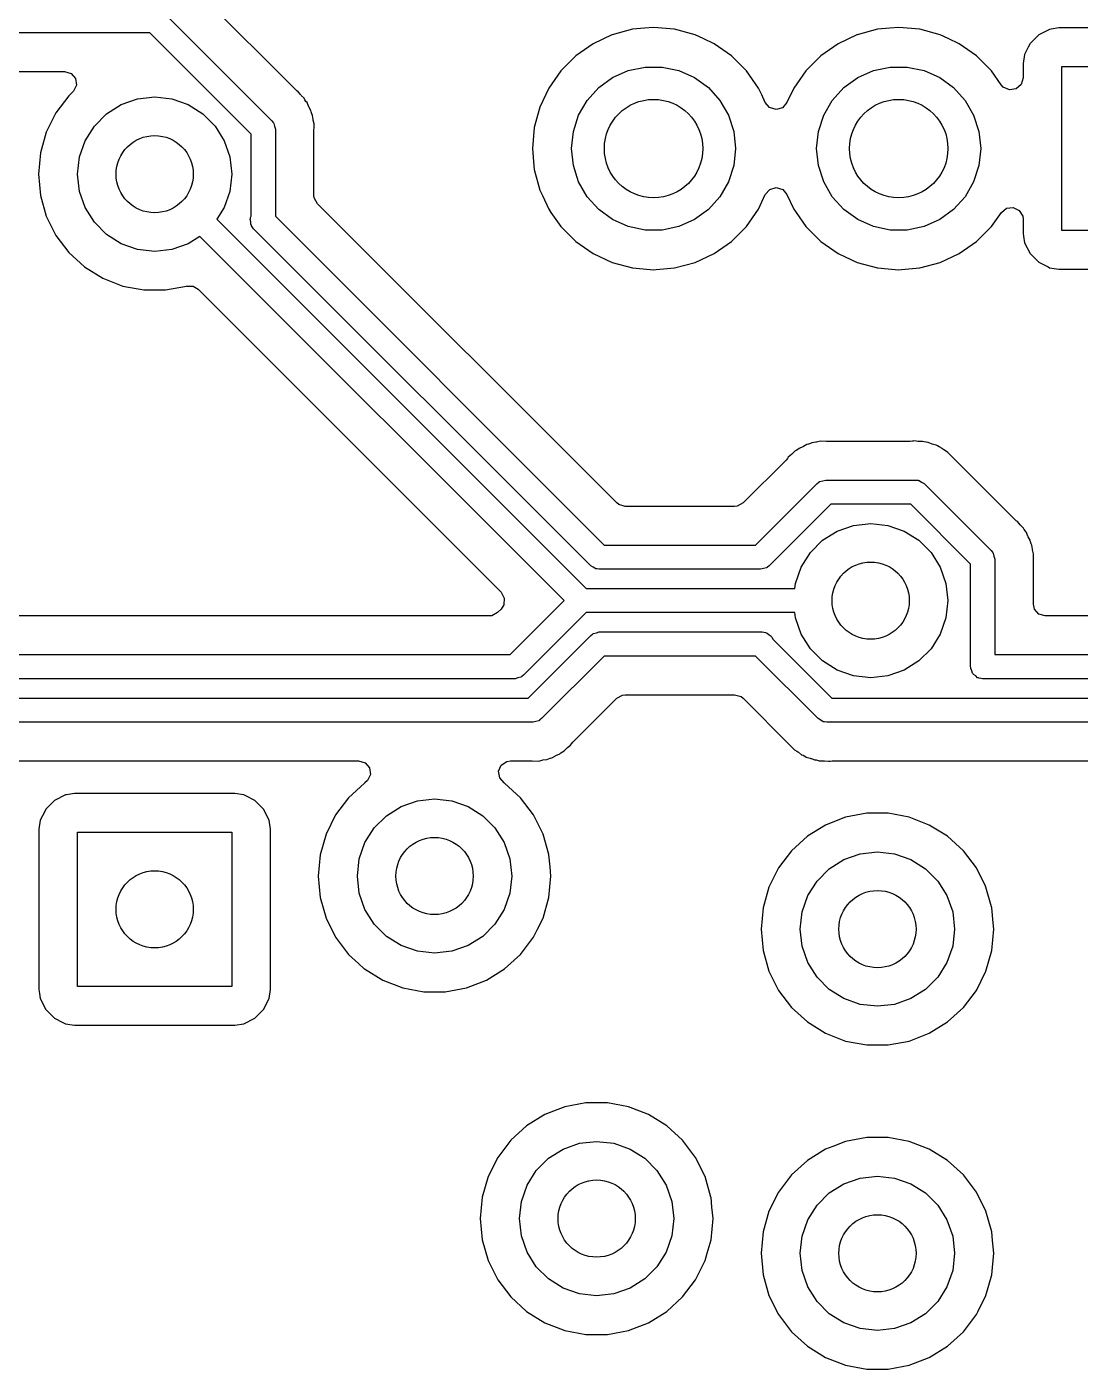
# Model space of a CAD drawing. Extents: x 0.79 to 7.48, y -4.92 to -0.79.
# Drawn here: x 2.849 to 3.279, y -2.777 to -2.229 of the extents above; entities that cross this region are included whole.
import ezdxf

# ---------------------------------------------------------------- set-up
doc = ezdxf.new("R2010")
doc.units = 0
doc.header["$MEASUREMENT"] = 0
doc.layers.add('BLACK', color=7, linetype='CONTINUOUS')

msp = doc.modelspace()

# ---------------------------------------------------------------- linework, layer by layer
at = {"layer": 'BLACK', "linetype": 'CONTINUOUS'}
for p, q in [((2.95895, -2.25504), (2.91649, -2.21259)), ((2.90509, -2.22349), (2.94935, -2.26774)), ((2.89958, -2.23189), (2.74154, -2.23189)), ((2.94094, -2.27326), (2.89958, -2.23189)), ((3.08809, -2.23275), (3.08041, -2.23633)), ((3.08822, -2.23269), (3.08809, -2.23275)), ((3.09654, -2.23046), (3.08822, -2.23269)), ((3.08822, -2.23269), (3.08822, -2.23269)), ((3.08822, -2.23269), (3.08822, -2.23269)), ((3.10146, -2.23003), (3.09654, -2.23046)), ((3.09654, -2.23046), (3.09654, -2.23046)), ((3.10512, -2.22971), (3.10146, -2.23003)), ((3.1137, -2.23046), (3.10512, -2.22971)), ((3.10512, -2.22971), (3.10512, -2.22971)), ((3.12202, -2.23269), (3.1137, -2.23046)), ((3.12537, -2.23425), (3.12202, -2.23269)), ((3.12202, -2.23269), (3.12202, -2.23269)), ((3.12202, -2.23269), (3.12202, -2.23269)), ((3.12983, -2.23633), (3.12537, -2.23425)), ((3.18809, -2.23275), (3.18041, -2.23633)), ((3.18822, -2.23269), (3.18809, -2.23275)), ((3.19654, -2.23046), (3.18822, -2.23269)), ((3.18822, -2.23269), (3.18822, -2.23269)), ((3.18822, -2.23269), (3.18822, -2.23269)), ((3.20146, -2.23003), (3.19654, -2.23046)), ((3.19654, -2.23046), (3.19654, -2.23046)), ((3.20512, -2.22971), (3.20146, -2.23003)), ((3.2137, -2.23046), (3.20512, -2.22971)), ((3.20512, -2.22971), (3.20512, -2.22971)), ((3.22202, -2.23269), (3.2137, -2.23046)), ((3.22537, -2.23425), (3.22202, -2.23269)), ((3.22202, -2.23269), (3.22202, -2.23269)), ((3.22202, -2.23269), (3.22202, -2.23269)), ((3.22983, -2.23633), (3.22537, -2.23425)), ((3.26227, -2.23275), (3.25874, -2.23629)), ((3.26672, -2.23049), (3.26227, -2.23275)), ((3.26227, -2.23275), (3.26227, -2.23275)), ((3.26227, -2.23275), (3.26227, -2.23275)), ((3.26227, -2.23275), (3.26227, -2.23275)), ((3.26728, -2.2304), (3.26672, -2.23049)), ((3.27041, -2.2299), (3.26728, -2.2304)), ((3.33982, -2.2299), (3.27041, -2.2299)), ((3.08041, -2.23633), (3.07335, -2.24128)), ((3.08041, -2.23633), (3.08041, -2.23633)), ((3.13688, -2.24128), (3.12983, -2.23633)), ((3.12983, -2.23633), (3.12983, -2.23633)), ((3.12983, -2.23633), (3.12983, -2.23633)), ((3.18041, -2.23633), (3.17335, -2.24128)), ((3.18041, -2.23633), (3.18041, -2.23633)), ((3.23688, -2.24128), (3.22983, -2.23633)), ((3.22983, -2.23633), (3.22983, -2.23633)), ((3.22983, -2.23633), (3.22983, -2.23633)), ((3.25798, -2.23777), (3.25647, -2.24074)), ((3.25874, -2.23629), (3.25798, -2.23777)), ((3.25874, -2.23629), (3.25874, -2.23629)), ((3.25874, -2.23629), (3.25874, -2.23629)), ((3.07335, -2.24128), (3.06726, -2.24737)), ((3.14004, -2.24443), (3.13688, -2.24128)), ((3.14298, -2.24737), (3.14004, -2.24443)), ((3.17335, -2.24128), (3.16726, -2.24737)), ((3.24004, -2.24443), (3.23688, -2.24128)), ((3.24298, -2.24737), (3.24004, -2.24443)), ((3.25647, -2.24074), (3.25589, -2.24443)), ((3.25589, -2.24443), (3.25589, -2.25032)), ((3.27165, -2.3126), (3.27165, -2.24567)), ((3.27165, -2.24567), (3.33858, -2.24567)), ((2.84161, -2.24766), (2.86479, -2.24766)), ((2.86479, -2.24766), (2.86743, -2.24843)), ((2.86743, -2.24843), (2.86923, -2.25051)), ((2.86923, -2.25051), (2.86962, -2.25323)), ((3.06726, -2.24737), (3.06232, -2.25442)), ((3.08273, -2.25426), (3.08839, -2.25015)), ((3.08839, -2.25015), (3.09478, -2.24731)), ((3.09478, -2.24731), (3.10162, -2.24585)), ((3.10162, -2.24585), (3.10862, -2.24585)), ((3.10862, -2.24585), (3.11546, -2.24731)), ((3.11546, -2.24731), (3.12185, -2.25015)), ((3.12185, -2.25015), (3.12751, -2.25426)), ((3.14792, -2.25442), (3.14298, -2.24737)), ((3.16726, -2.24737), (3.16232, -2.25442)), ((3.18273, -2.25426), (3.18839, -2.25015)), ((3.18839, -2.25015), (3.19478, -2.24731)), ((3.19478, -2.24731), (3.20162, -2.24585)), ((3.20162, -2.24585), (3.20862, -2.24585)), ((3.20862, -2.24585), (3.21546, -2.24731)), ((3.21546, -2.24731), (3.22185, -2.25015)), ((3.22185, -2.25015), (3.22751, -2.25426)), ((3.247, -2.25312), (3.24298, -2.24737)), ((3.25589, -2.25032), (3.25511, -2.25296)), ((2.86808, -2.25615), (2.8665, -2.25759)), ((2.86848, -2.25574), (2.86808, -2.25615)), ((2.86962, -2.25323), (2.86848, -2.25574)), ((2.95958, -2.25558), (2.95895, -2.25504)), ((2.96012, -2.25596), (2.95958, -2.25558)), ((2.96101, -2.25705), (2.96012, -2.25596)), ((2.96012, -2.25596), (2.96012, -2.25596)), ((2.96012, -2.25596), (2.96012, -2.25596)), ((3.06232, -2.25442), (3.05868, -2.26223)), ((3.06232, -2.25442), (3.06232, -2.25442)), ((3.07804, -2.25946), (3.08273, -2.25426)), ((3.12751, -2.25426), (3.13219, -2.25946)), ((3.14923, -2.25724), (3.14792, -2.25442)), ((3.14792, -2.25442), (3.14792, -2.25442)), ((3.14792, -2.25442), (3.14792, -2.25442)), ((3.16232, -2.25442), (3.15954, -2.26038)), ((3.16232, -2.25442), (3.16232, -2.25442)), ((3.17804, -2.25946), (3.18273, -2.25426)), ((3.22751, -2.25426), (3.23219, -2.25946)), ((3.24781, -2.25401), (3.247, -2.25312)), ((3.25031, -2.25515), (3.24781, -2.25401)), ((3.25303, -2.25476), (3.25031, -2.25515)), ((3.25511, -2.25296), (3.25303, -2.25476)), ((2.8665, -2.25759), (2.86122, -2.26458)), ((2.88194, -2.26494), (2.88791, -2.26119)), ((2.88791, -2.26119), (2.89457, -2.25886)), ((2.89457, -2.25886), (2.90157, -2.25807)), ((2.90157, -2.25807), (2.90858, -2.25886)), ((2.90858, -2.25886), (2.91524, -2.26119)), ((2.91524, -2.26119), (2.92121, -2.26494)), ((2.96117, -2.25724), (2.96101, -2.25705)), ((2.96133, -2.25743), (2.96117, -2.25724)), ((2.96251, -2.2586), (2.96133, -2.25743)), ((2.96283, -2.25917), (2.96251, -2.2586)), ((2.96251, -2.2586), (2.96251, -2.2586)), ((2.9633, -2.25986), (2.96283, -2.25917)), ((2.96371, -2.26037), (2.9633, -2.25986)), ((2.96437, -2.26189), (2.96371, -2.26037)), ((2.96371, -2.26037), (2.96371, -2.26037)), ((2.96448, -2.26211), (2.96437, -2.26189)), ((2.96529, -2.26356), (2.96448, -2.26211)), ((3.07455, -2.26552), (3.07804, -2.25946)), ((3.13219, -2.25946), (3.13569, -2.26552)), ((3.15069, -2.26038), (3.14923, -2.25724)), ((3.15245, -2.2624), (3.15069, -2.26038)), ((3.15954, -2.26038), (3.15772, -2.26244)), ((3.17455, -2.26552), (3.17804, -2.25946)), ((3.23219, -2.25946), (3.23569, -2.26552)), ((2.86122, -2.26458), (2.85731, -2.27242)), ((2.86122, -2.26458), (2.86122, -2.26458)), ((2.87695, -2.26993), (2.88194, -2.26494)), ((2.92121, -2.26494), (2.9262, -2.26993)), ((2.96545, -2.2642), (2.96529, -2.26356)), ((2.96529, -2.26356), (2.96529, -2.26356)), ((2.96571, -2.26499), (2.96545, -2.2642)), ((2.96598, -2.26559), (2.96571, -2.26499)), ((2.9662, -2.26723), (2.96598, -2.26559)), ((2.96625, -2.26747), (2.9662, -2.26723)), ((2.96664, -2.26909), (2.96625, -2.26747)), ((3.05868, -2.26223), (3.05645, -2.27055)), ((3.05868, -2.26223), (3.05868, -2.26223)), ((3.07238, -2.27218), (3.07455, -2.26552)), ((3.13569, -2.26552), (3.13785, -2.27218)), ((3.15508, -2.2632), (3.15245, -2.2624)), ((3.15772, -2.26244), (3.15508, -2.2632)), ((3.17238, -2.27218), (3.17455, -2.26552)), ((3.23569, -2.26552), (3.23785, -2.27218)), ((2.85731, -2.27242), (2.85492, -2.28084)), ((2.85731, -2.27242), (2.85731, -2.27242)), ((2.8732, -2.2759), (2.87695, -2.26993)), ((2.9262, -2.26993), (2.92995, -2.2759)), ((2.94935, -2.26774), (2.94987, -2.26844)), ((2.94987, -2.26844), (2.95001, -2.26856)), ((2.95001, -2.26856), (2.95004, -2.26866)), ((2.95004, -2.26866), (2.95019, -2.26886)), ((2.95019, -2.26886), (2.95044, -2.27005)), ((2.95044, -2.27005), (2.95079, -2.27122)), ((2.95079, -2.27122), (2.95079, -2.30676)), ((2.96656, -2.27157), (2.96659, -2.27055)), ((2.96656, -2.29821), (2.96656, -2.27157)), ((2.96659, -2.27055), (2.96664, -2.26909)), ((3.05645, -2.27055), (3.0557, -2.27913)), ((3.05645, -2.27055), (3.05645, -2.27055)), ((3.07165, -2.27913), (3.07238, -2.27218)), ((3.13785, -2.27218), (3.13858, -2.27913)), ((3.17165, -2.27913), (3.17238, -2.27218)), ((3.23785, -2.27218), (3.23858, -2.27913)), ((2.87087, -2.28256), (2.8732, -2.2759)), ((2.92995, -2.2759), (2.93228, -2.28256)), ((2.94094, -2.3067), (2.94094, -2.27326)), ((2.85492, -2.28085), (2.85411, -2.28957)), ((2.85492, -2.28084), (2.85492, -2.28085)), ((2.87008, -2.28957), (2.87087, -2.28256)), ((2.93228, -2.28256), (2.93307, -2.28957)), ((3.0557, -2.27913), (3.0557, -2.27913)), ((3.0557, -2.27913), (3.05585, -2.28088)), ((3.05585, -2.28088), (3.05632, -2.28619)), ((3.07238, -2.28609), (3.07165, -2.27913)), ((3.13858, -2.27913), (3.13785, -2.28609)), ((3.17238, -2.28609), (3.17165, -2.27913)), ((3.23858, -2.27913), (3.23785, -2.28609)), ((3.05632, -2.28619), (3.05645, -2.28772)), ((3.05645, -2.28772), (3.05645, -2.28772)), ((3.05645, -2.28772), (3.05868, -2.29604)), ((3.07455, -2.29275), (3.07238, -2.28609)), ((3.13785, -2.28609), (3.13569, -2.29275)), ((3.17455, -2.29275), (3.17238, -2.28609)), ((3.23785, -2.28609), (3.23569, -2.29275)), ((2.85411, -2.28957), (2.85411, -2.28957)), ((2.85411, -2.28957), (2.85492, -2.29829)), ((2.87087, -2.29658), (2.87008, -2.28957)), ((2.93307, -2.28957), (2.93228, -2.29658)), ((3.07804, -2.2988), (3.07455, -2.29275)), ((3.13569, -2.29275), (3.13219, -2.2988)), ((3.17804, -2.2988), (3.17455, -2.29275)), ((3.23569, -2.29275), (3.23219, -2.2988)), ((2.85492, -2.29829), (2.85492, -2.29829)), ((2.85492, -2.29829), (2.85731, -2.30671)), ((2.8732, -2.30323), (2.87087, -2.29658)), ((2.93228, -2.29658), (2.92995, -2.30323)), ((2.96667, -2.29925), (2.96656, -2.29821)), ((2.96799, -2.30166), (2.96667, -2.29925)), ((3.05868, -2.29604), (3.05868, -2.29604)), ((3.05868, -2.29604), (3.05868, -2.29604)), ((3.05868, -2.29604), (3.05973, -2.29829)), ((3.05973, -2.29829), (3.06232, -2.30384)), ((3.08273, -2.304), (3.07804, -2.2988)), ((3.13219, -2.2988), (3.12751, -2.304)), ((3.14792, -2.30384), (3.15069, -2.29789)), ((3.15069, -2.29789), (3.15251, -2.29583)), ((3.15251, -2.29583), (3.15516, -2.29507)), ((3.15516, -2.29507), (3.15779, -2.29587)), ((3.15779, -2.29587), (3.15954, -2.29789)), ((3.15954, -2.29789), (3.16232, -2.30384)), ((3.18273, -2.304), (3.17804, -2.2988)), ((3.23219, -2.2988), (3.22751, -2.304)), ((2.87695, -2.3092), (2.8732, -2.30323)), ((2.92995, -2.30323), (2.92696, -2.30799)), ((3.09007, -2.42375), (2.96799, -2.30166)), ((3.06232, -2.30384), (3.06323, -2.30515)), ((3.06323, -2.30515), (3.06726, -2.3109)), ((3.08839, -2.30812), (3.08273, -2.304)), ((3.12751, -2.304), (3.12185, -2.30812)), ((3.14298, -2.3109), (3.14792, -2.30384)), ((3.16232, -2.30384), (3.16323, -2.30515)), ((3.16323, -2.30515), (3.16726, -2.3109)), ((3.18839, -2.30812), (3.18273, -2.304)), ((3.22751, -2.304), (3.22185, -2.30812)), ((3.24298, -2.3109), (3.24701, -2.30515)), ((3.24701, -2.30515), (3.24915, -2.30343)), ((3.24915, -2.30343), (3.25189, -2.30315)), ((3.25189, -2.30315), (3.25434, -2.30439)), ((3.25434, -2.30439), (3.25574, -2.30676)), ((2.85731, -2.30671), (2.85731, -2.30671)), ((2.85731, -2.30671), (2.86122, -2.31455)), ((2.88194, -2.31419), (2.87695, -2.3092)), ((2.92696, -2.30799), (3.07763, -2.45866)), ((2.94051, -2.30801), (2.94064, -2.30767)), ((2.94074, -2.30903), (2.94051, -2.30801)), ((2.94061, -2.30731), (2.94094, -2.3067)), ((2.94064, -2.30767), (2.94061, -2.30731)), ((2.94081, -2.31008), (2.94074, -2.30903)), ((2.94103, -2.31037), (2.94081, -2.31008)), ((2.9411, -2.31072), (2.94103, -2.31037)), ((2.94194, -2.31184), (2.9411, -2.31072)), ((2.95079, -2.30676), (3.08497, -2.44094)), ((3.06726, -2.3109), (3.07335, -2.31699)), ((3.09478, -2.31096), (3.08839, -2.30812)), ((3.10162, -2.31242), (3.09478, -2.31096)), ((3.11546, -2.31096), (3.10862, -2.31242)), ((3.12185, -2.30812), (3.11546, -2.31096)), ((3.13688, -2.31699), (3.14298, -2.3109)), ((3.16726, -2.3109), (3.17335, -2.31699)), ((3.19478, -2.31096), (3.18839, -2.30812)), ((3.20162, -2.31242), (3.19478, -2.31096)), ((3.21546, -2.31096), (3.20862, -2.31242)), ((3.22185, -2.30812), (3.21546, -2.31096)), ((3.23688, -2.31699), (3.24298, -2.3109)), ((3.25574, -2.30676), (3.25589, -2.30795)), ((3.25589, -2.30795), (3.25589, -2.31384)), ((2.86122, -2.31455), (2.86122, -2.31455)), ((2.86122, -2.31455), (2.8665, -2.32154)), ((2.88791, -2.31794), (2.88194, -2.31419)), ((2.92, -2.31495), (2.91524, -2.31794)), ((3.06863, -2.46358), (2.92, -2.31495)), ((3.07945, -2.44935), (2.94194, -2.31184)), ((3.10862, -2.31242), (3.10162, -2.31242)), ((3.20862, -2.31242), (3.20162, -2.31242)), ((3.25589, -2.31384), (3.25606, -2.31493)), ((3.25606, -2.31493), (3.25647, -2.31753)), ((3.33858, -2.3126), (3.27165, -2.3126)), ((2.8665, -2.32154), (2.87297, -2.32745)), ((2.89457, -2.32027), (2.88791, -2.31794)), ((2.90157, -2.32106), (2.89457, -2.32027)), ((2.90858, -2.32027), (2.90157, -2.32106)), ((2.91524, -2.31794), (2.90858, -2.32027)), ((3.07335, -2.31699), (3.08041, -2.32193)), ((3.08041, -2.32193), (3.08822, -2.32557)), ((3.12202, -2.32557), (3.12983, -2.32193)), ((3.12983, -2.32193), (3.13688, -2.31699)), ((3.17335, -2.31699), (3.18041, -2.32193)), ((3.18041, -2.32193), (3.18822, -2.32557)), ((3.22202, -2.32557), (3.22983, -2.32193)), ((3.22983, -2.32193), (3.23688, -2.31699)), ((3.25647, -2.31753), (3.25874, -2.32198)), ((3.25874, -2.32198), (3.25874, -2.32198)), ((3.25874, -2.32198), (3.25874, -2.32198)), ((3.25874, -2.32198), (3.26227, -2.32551)), ((2.87297, -2.32745), (2.87297, -2.32745)), ((2.87297, -2.32745), (2.88042, -2.33206)), ((3.08822, -2.32557), (3.09654, -2.3278)), ((3.09654, -2.3278), (3.10374, -2.32843)), ((3.10623, -2.32846), (3.1137, -2.3278)), ((3.1137, -2.3278), (3.12202, -2.32557)), ((3.18822, -2.32557), (3.19654, -2.3278)), ((3.19654, -2.3278), (3.20374, -2.32843)), ((3.20623, -2.32846), (3.2137, -2.3278)), ((3.2137, -2.3278), (3.22202, -2.32557)), ((3.26227, -2.32551), (3.26227, -2.32551)), ((3.26227, -2.32551), (3.26227, -2.32551)), ((3.26227, -2.32551), (3.26606, -2.32745)), ((3.26606, -2.32745), (3.26672, -2.32778)), ((3.26672, -2.32778), (3.27041, -2.32837)), ((2.88042, -2.33206), (2.88042, -2.33206)), ((2.88042, -2.33206), (2.88042, -2.33206)), ((2.88042, -2.33206), (2.88859, -2.33522)), ((3.10374, -2.32843), (3.10512, -2.32855)), ((3.10512, -2.32855), (3.10623, -2.32846)), ((3.10512, -2.32855), (3.10512, -2.32855)), ((3.10512, -2.32855), (3.10512, -2.32855)), ((3.20374, -2.32843), (3.20512, -2.32855)), ((3.20512, -2.32855), (3.20623, -2.32846)), ((3.20512, -2.32855), (3.20512, -2.32855)), ((3.20512, -2.32855), (3.20512, -2.32855)), ((3.27041, -2.32837), (3.27041, -2.32837)), ((3.27041, -2.32837), (3.33982, -2.32837)), ((2.88859, -2.33522), (2.8972, -2.33683)), ((2.8972, -2.33683), (2.8972, -2.33683)), ((2.8972, -2.33683), (2.90595, -2.33683)), ((2.90595, -2.33683), (2.91456, -2.33522)), ((2.90595, -2.33683), (2.90595, -2.33683)), ((2.91456, -2.33522), (2.91479, -2.33518)), ((2.91456, -2.33522), (2.91456, -2.33522)), ((2.91479, -2.33518), (2.9148, -2.33525)), ((2.9148, -2.33525), (2.91721, -2.33527)), ((2.91721, -2.33527), (2.91924, -2.3365)), ((2.91924, -2.3365), (3.04288, -2.46013)), ((3.17136, -2.39896), (3.16972, -2.39918)), ((3.17161, -2.39891), (3.17136, -2.39896)), ((3.17322, -2.39852), (3.17161, -2.39891)), ((3.17571, -2.3986), (3.17322, -2.39852)), ((3.17322, -2.39852), (3.17322, -2.39852)), ((3.17322, -2.39852), (3.17322, -2.39852)), ((3.20986, -2.3986), (3.17571, -2.3986)), ((3.21069, -2.39853), (3.20986, -2.3986)), ((3.21097, -2.39848), (3.21069, -2.39853)), ((3.21133, -2.39842), (3.21097, -2.39848)), ((3.21228, -2.39852), (3.21133, -2.39842)), ((3.21133, -2.39842), (3.21133, -2.39842)), ((3.21298, -2.39859), (3.21228, -2.39852)), ((3.21323, -2.3986), (3.21298, -2.39859)), ((3.21489, -2.3986), (3.21323, -2.3986)), ((3.21552, -2.39878), (3.21489, -2.3986)), ((3.21489, -2.3986), (3.21489, -2.3986)), ((3.21634, -2.39893), (3.21552, -2.39878)), ((3.21699, -2.399), (3.21634, -2.39893)), ((3.21721, -2.39909), (3.21699, -2.399)), ((3.21699, -2.399), (3.21699, -2.399)), ((3.21699, -2.399), (3.21699, -2.399)), ((3.16138, -2.40399), (3.16009, -2.40504)), ((3.16156, -2.40382), (3.16138, -2.40399)), ((3.16274, -2.40265), (3.16156, -2.40382)), ((3.16331, -2.40233), (3.16274, -2.40265)), ((3.16274, -2.40265), (3.16274, -2.40265)), ((3.164, -2.40186), (3.16331, -2.40233)), ((3.1645, -2.40145), (3.164, -2.40186)), ((3.16602, -2.40079), (3.1645, -2.40145)), ((3.1645, -2.40145), (3.1645, -2.40145)), ((3.16625, -2.40068), (3.16602, -2.40079)), ((3.16769, -2.39986), (3.16625, -2.40068)), ((3.16833, -2.39971), (3.16769, -2.39986)), ((3.16769, -2.39986), (3.16769, -2.39986)), ((3.16912, -2.39944), (3.16833, -2.39971)), ((3.16972, -2.39918), (3.16912, -2.39944)), ((3.21853, -2.39961), (3.21721, -2.39909)), ((3.21877, -2.39969), (3.21853, -2.39961)), ((3.22037, -2.40014), (3.21877, -2.39969)), ((3.22093, -2.40048), (3.22037, -2.40014)), ((3.22167, -2.40085), (3.22093, -2.40048)), ((3.22186, -2.40092), (3.22167, -2.40085)), ((3.22228, -2.40109), (3.22186, -2.40092)), ((3.22276, -2.40145), (3.22228, -2.40109)), ((3.2236, -2.40209), (3.22276, -2.40145)), ((3.22381, -2.40223), (3.2236, -2.40209)), ((3.22523, -2.40309), (3.22381, -2.40223)), ((3.22693, -2.40491), (3.22523, -2.40309)), ((3.22523, -2.40309), (3.22523, -2.40309)), ((3.22523, -2.40309), (3.22523, -2.40309)), ((3.15918, -2.40621), (3.14164, -2.42375)), ((3.15971, -2.40557), (3.15918, -2.40621)), ((3.16009, -2.40504), (3.15971, -2.40557)), ((3.25245, -2.43044), (3.22693, -2.40491)), ((3.22693, -2.40491), (3.22693, -2.40491)), ((3.17187, -2.41581), (3.17258, -2.41528)), ((3.17258, -2.41528), (3.17269, -2.41515)), ((3.17269, -2.41515), (3.1728, -2.41512)), ((3.1728, -2.41512), (3.173, -2.41497)), ((3.173, -2.41497), (3.17419, -2.41471)), ((3.17419, -2.41471), (3.17535, -2.41437)), ((3.17535, -2.41437), (3.21205, -2.41437)), ((3.21205, -2.41437), (3.21292, -2.4145)), ((3.21292, -2.4145), (3.21309, -2.41448)), ((3.21309, -2.41448), (3.21319, -2.41453)), ((3.21319, -2.41453), (3.21343, -2.41457)), ((3.21343, -2.41457), (3.21446, -2.41523)), ((3.21446, -2.41523), (3.21553, -2.41581)), ((3.14674, -2.44094), (3.17187, -2.41581)), ((3.21553, -2.41581), (3.24285, -2.44313)), ((3.09088, -2.4244), (3.09007, -2.42375)), ((3.09352, -2.42518), (3.09088, -2.4244)), ((3.13819, -2.42518), (3.09352, -2.42518)), ((3.13923, -2.42507), (3.13819, -2.42518)), ((3.14164, -2.42375), (3.13923, -2.42507)), ((3.17739, -2.42421), (3.15226, -2.44935)), ((3.21001, -2.42421), (3.17739, -2.42421)), ((3.23445, -2.44865), (3.21001, -2.42421)), ((3.25309, -2.43097), (3.25245, -2.43044)), ((3.25362, -2.43135), (3.25309, -2.43097)), ((3.25467, -2.43264), (3.25362, -2.43135)), ((3.25362, -2.43135), (3.25362, -2.43135)), ((3.25362, -2.43135), (3.25362, -2.43135)), ((3.17406, -2.43896), (3.18004, -2.43521)), ((3.18004, -2.43521), (3.18669, -2.43288)), ((3.18669, -2.43288), (3.1937, -2.43209)), ((3.1937, -2.43209), (3.20071, -2.43288)), ((3.20071, -2.43288), (3.20737, -2.43521)), ((3.20737, -2.43521), (3.21334, -2.43896)), ((3.25484, -2.43282), (3.25467, -2.43264)), ((3.25601, -2.434), (3.25484, -2.43282)), ((3.25633, -2.43457), (3.25601, -2.434)), ((3.25601, -2.434), (3.25601, -2.434)), ((3.2568, -2.43526), (3.25633, -2.43457)), ((3.25721, -2.43576), (3.2568, -2.43526)), ((3.25759, -2.43663), (3.25721, -2.43576)), ((3.25787, -2.43728), (3.25759, -2.43663)), ((3.25799, -2.43751), (3.25787, -2.43728)), ((3.08497, -2.44094), (3.14674, -2.44094)), ((3.16908, -2.44395), (3.17406, -2.43896)), ((3.21334, -2.43896), (3.21833, -2.44395)), ((3.2588, -2.43895), (3.25799, -2.43751)), ((3.25895, -2.43959), (3.2588, -2.43895)), ((3.2588, -2.43895), (3.2588, -2.43895)), ((3.25922, -2.44038), (3.25895, -2.43959)), ((3.25948, -2.44098), (3.25922, -2.44038)), ((3.2597, -2.44262), (3.25948, -2.44098)), ((3.25975, -2.44287), (3.2597, -2.44262)), ((3.26014, -2.44448), (3.25975, -2.44287)), ((3.16532, -2.44992), (3.16908, -2.44395)), ((3.21833, -2.44395), (3.22208, -2.44992)), ((3.24285, -2.44313), (3.24338, -2.44384)), ((3.24338, -2.44384), (3.24351, -2.44395)), ((3.24351, -2.44395), (3.24354, -2.44406)), ((3.24354, -2.44406), (3.24369, -2.44426)), ((3.24369, -2.44426), (3.24395, -2.44545)), ((3.24395, -2.44545), (3.24429, -2.44661)), ((3.24429, -2.44661), (3.24429, -2.48563)), ((3.26006, -2.44697), (3.26008, -2.44627)), ((3.26006, -2.46358), (3.26006, -2.44697)), ((3.26008, -2.44627), (3.26014, -2.44448)), ((3.08052, -2.44993), (3.07945, -2.44935)), ((3.08154, -2.45059), (3.08052, -2.44993)), ((3.08179, -2.45062), (3.08154, -2.45059)), ((3.08188, -2.45067), (3.08179, -2.45062)), ((3.08206, -2.45066), (3.08188, -2.45067)), ((3.08293, -2.45079), (3.08206, -2.45066)), ((3.14878, -2.45079), (3.08293, -2.45079)), ((3.14995, -2.45044), (3.14878, -2.45079)), ((3.15114, -2.45019), (3.14995, -2.45044)), ((3.15134, -2.45004), (3.15114, -2.45019)), ((3.15144, -2.45001), (3.15134, -2.45004)), ((3.15156, -2.44987), (3.15144, -2.45001)), ((3.15226, -2.44935), (3.15156, -2.44987)), ((3.16299, -2.45657), (3.16532, -2.44992)), ((3.22208, -2.44992), (3.22441, -2.45657)), ((3.23445, -2.49055), (3.23445, -2.44865)), ((3.07763, -2.45866), (3.16276, -2.45866)), ((3.16276, -2.45866), (3.16299, -2.45657)), ((3.22441, -2.45657), (3.2252, -2.46358)), ((3.04288, -2.46013), (3.0442, -2.46254)), ((3.0442, -2.46254), (3.044, -2.46529)), ((3.04658, -2.48563), (3.06863, -2.46358)), ((3.2252, -2.46358), (3.22441, -2.47059)), ((3.26006, -2.46498), (3.26006, -2.46358)), ((3.03803, -2.46986), (2.79648, -2.46986)), ((3.03907, -2.46975), (3.03803, -2.46986)), ((3.04148, -2.46843), (3.03907, -2.46975)), ((3.04288, -2.46703), (3.04148, -2.46843)), ((3.044, -2.46529), (3.04288, -2.46703)), ((3.07763, -2.4685), (3.0521, -2.49403)), ((3.16276, -2.4685), (3.07763, -2.4685)), ((3.16299, -2.47059), (3.16276, -2.4685)), ((3.2605, -2.46701), (3.26006, -2.46498)), ((3.2623, -2.46909), (3.2605, -2.46701)), ((3.26494, -2.46986), (3.2623, -2.46909)), ((3.39191, -2.46986), (3.26494, -2.46986)), ((3.16532, -2.47725), (3.16299, -2.47059)), ((3.22441, -2.47059), (3.22208, -2.47725)), ((3.05392, -2.50335), (3.07945, -2.47782)), ((3.07945, -2.47782), (3.08015, -2.47729)), ((3.08015, -2.47729), (3.08027, -2.47716)), ((3.08027, -2.47716), (3.08037, -2.47713)), ((3.08037, -2.47713), (3.08057, -2.47698)), ((3.08057, -2.47698), (3.08176, -2.47672)), ((3.08176, -2.47672), (3.08293, -2.47638)), ((3.08293, -2.47638), (3.14941, -2.47638)), ((3.14941, -2.47638), (3.1508, -2.47658)), ((3.1508, -2.47658), (3.1511, -2.47677)), ((3.1511, -2.47677), (3.15145, -2.47682)), ((3.15145, -2.47682), (3.15225, -2.47751)), ((3.15225, -2.47751), (3.15313, -2.47808)), ((3.15313, -2.47808), (3.15328, -2.4784)), ((3.15328, -2.4784), (3.15355, -2.47864)), ((3.15355, -2.47864), (3.15375, -2.4793)), ((3.15375, -2.4793), (3.17779, -2.50335)), ((3.16908, -2.48322), (3.16532, -2.47725)), ((3.22208, -2.47725), (3.21833, -2.48322)), ((2.78193, -2.48563), (3.04658, -2.48563)), ((3.08497, -2.48622), (3.05944, -2.51175)), ((3.14674, -2.48622), (3.08497, -2.48622)), ((3.17227, -2.51175), (3.14674, -2.48622)), ((3.17406, -2.48821), (3.16908, -2.48322)), ((3.21833, -2.48322), (3.21334, -2.48821)), ((3.24429, -2.48563), (3.39409, -2.48563)), ((3.18004, -2.49196), (3.17406, -2.48821)), ((3.18669, -2.49429), (3.18004, -2.49196)), ((3.20737, -2.49196), (3.20071, -2.49429)), ((3.21334, -2.48821), (3.20737, -2.49196)), ((3.23455, -2.4909), (3.23445, -2.49055)), ((3.2345, -2.49125), (3.23455, -2.4909)), ((3.23493, -2.49221), (3.2345, -2.49125)), ((3.04862, -2.49547), (2.78193, -2.49547)), ((3.04979, -2.49513), (3.04862, -2.49547)), ((3.05098, -2.49487), (3.04979, -2.49513)), ((3.05118, -2.49472), (3.05098, -2.49487)), ((3.05128, -2.49469), (3.05118, -2.49472)), ((3.0514, -2.49456), (3.05128, -2.49469)), ((3.0521, -2.49403), (3.0514, -2.49456)), ((3.1937, -2.49508), (3.18669, -2.49429)), ((3.20071, -2.49429), (3.1937, -2.49508)), ((3.23523, -2.49321), (3.23493, -2.49221)), ((3.2355, -2.49345), (3.23523, -2.49321)), ((3.23565, -2.49377), (3.2355, -2.49345)), ((3.23653, -2.49434), (3.23565, -2.49377)), ((3.23733, -2.49503), (3.23653, -2.49434)), ((3.23768, -2.49508), (3.23733, -2.49503)), ((3.23798, -2.49527), (3.23768, -2.49508)), ((3.23937, -2.49547), (3.23798, -2.49527)), ((3.39206, -2.49547), (3.23937, -2.49547)), ((3.09007, -2.50342), (3.09248, -2.5021)), ((3.09248, -2.5021), (3.09352, -2.50199)), ((3.09352, -2.50199), (3.13819, -2.50199)), ((3.13819, -2.50199), (3.14083, -2.50276)), ((3.14083, -2.50276), (3.14164, -2.50342)), ((2.81535, -2.50335), (3.05392, -2.50335)), ((3.07214, -2.52135), (3.09007, -2.50342)), ((3.14164, -2.50342), (3.16087, -2.52265)), ((3.17779, -2.50335), (3.38676, -2.50335)), ((3.05596, -2.51319), (2.81739, -2.51319)), ((3.05713, -2.51285), (3.05596, -2.51319)), ((3.05832, -2.51259), (3.05713, -2.51285)), ((3.05852, -2.51244), (3.05832, -2.51259)), ((3.05862, -2.51241), (3.05852, -2.51244)), ((3.05874, -2.51227), (3.05862, -2.51241)), ((3.05944, -2.51175), (3.05874, -2.51227)), ((3.17334, -2.51233), (3.17227, -2.51175)), ((3.17436, -2.51299), (3.17334, -2.51233)), ((3.17461, -2.51302), (3.17436, -2.51299)), ((3.1747, -2.51308), (3.17461, -2.51302)), ((3.17488, -2.51306), (3.1747, -2.51308)), ((3.17575, -2.51319), (3.17488, -2.51306)), ((3.38472, -2.51319), (3.17575, -2.51319)), ((3.06801, -2.52523), (3.06858, -2.52491)), ((3.06858, -2.52491), (3.06975, -2.52373)), ((3.06975, -2.52373), (3.06994, -2.52357)), ((3.06994, -2.52357), (3.07122, -2.52252)), ((3.07122, -2.52252), (3.0716, -2.52199)), ((3.0716, -2.52199), (3.07214, -2.52135)), ((3.16087, -2.52265), (3.16257, -2.52447)), ((3.16257, -2.52447), (3.16354, -2.52506)), ((2.82595, -2.52896), (2.98476, -2.52896)), ((2.98476, -2.52896), (2.9874, -2.52973)), ((2.9874, -2.52973), (2.9892, -2.53181)), ((3.04299, -2.5307), (3.04528, -2.52918)), ((3.04528, -2.52918), (3.04674, -2.52896)), ((3.04674, -2.52896), (3.05561, -2.52896)), ((3.05561, -2.52896), (3.0581, -2.52904)), ((3.0581, -2.52904), (3.05971, -2.52865)), ((3.05971, -2.52865), (3.05995, -2.5286)), ((3.05995, -2.5286), (3.06159, -2.52838)), ((3.06159, -2.52838), (3.0622, -2.52812)), ((3.0622, -2.52812), (3.06298, -2.52785)), ((3.06298, -2.52785), (3.06362, -2.5277)), ((3.06362, -2.5277), (3.06507, -2.52688)), ((3.06507, -2.52688), (3.06529, -2.52677)), ((3.06529, -2.52677), (3.06681, -2.52611)), ((3.06681, -2.52611), (3.06732, -2.5257)), ((3.06732, -2.5257), (3.06801, -2.52523)), ((3.16354, -2.52506), (3.16399, -2.52533)), ((3.16399, -2.52533), (3.16419, -2.52547)), ((3.16419, -2.52547), (3.16551, -2.52647)), ((3.16551, -2.52647), (3.16612, -2.52671)), ((3.16612, -2.52671), (3.16687, -2.52708)), ((3.16687, -2.52708), (3.16743, -2.52742)), ((3.16743, -2.52742), (3.16902, -2.52787)), ((3.16902, -2.52787), (3.16926, -2.52795)), ((3.16926, -2.52795), (3.16952, -2.52805)), ((3.16952, -2.52805), (3.1708, -2.52856)), ((3.1708, -2.52856), (3.171, -2.52858)), ((3.171, -2.52858), (3.17146, -2.52862)), ((3.17146, -2.52862), (3.17227, -2.52878)), ((3.17227, -2.52878), (3.17272, -2.5289)), ((3.17272, -2.5289), (3.1729, -2.52896)), ((3.1729, -2.52896), (3.17456, -2.52896)), ((3.17456, -2.52896), (3.17481, -2.52897)), ((3.17481, -2.52897), (3.17646, -2.52914)), ((3.17646, -2.52914), (3.17687, -2.52907)), ((3.17687, -2.52907), (3.17711, -2.52903)), ((3.17711, -2.52903), (3.17794, -2.52896)), ((3.17794, -2.52896), (3.37616, -2.52896)), ((2.98959, -2.53453), (2.98845, -2.53704)), ((2.9892, -2.53181), (2.98959, -2.53453)), ((3.04189, -2.53323), (3.04299, -2.5307)), ((3.04233, -2.53594), (3.04189, -2.53323)), ((3.04417, -2.53799), (3.04233, -2.53594)), ((2.98714, -2.53811), (2.98067, -2.54401)), ((2.98733, -2.53799), (2.98714, -2.53811)), ((2.98845, -2.53704), (2.98733, -2.53799)), ((3.04435, -2.53811), (3.04417, -2.53799)), ((3.05083, -2.54401), (3.04435, -2.53811)), ((3.04435, -2.53811), (3.04435, -2.53811)), ((2.86069, -2.54516), (2.85716, -2.54869)), ((2.8607, -2.54516), (2.86069, -2.54516)), ((2.86515, -2.54289), (2.8607, -2.54516)), ((2.8607, -2.54516), (2.8607, -2.54516)), ((2.8607, -2.54516), (2.8607, -2.54516)), ((2.86565, -2.54281), (2.86515, -2.54289)), ((2.86884, -2.5423), (2.86565, -2.54281)), ((2.93431, -2.5423), (2.86884, -2.5423)), ((2.938, -2.54289), (2.93431, -2.5423)), ((2.93879, -2.54329), (2.938, -2.54289)), ((2.94245, -2.54516), (2.93879, -2.54329)), ((2.94599, -2.54869), (2.94245, -2.54516)), ((2.94245, -2.54516), (2.94245, -2.54516)), ((2.94245, -2.54516), (2.94245, -2.54516)), ((2.98067, -2.54401), (2.97539, -2.551)), ((3.00208, -2.54761), (3.00874, -2.54528)), ((3.00874, -2.54528), (3.01575, -2.54449)), ((3.01575, -2.54449), (3.02276, -2.54528)), ((3.02276, -2.54528), (3.02941, -2.54761)), ((3.0561, -2.551), (3.05083, -2.54401)), ((2.85672, -2.54957), (2.8549, -2.55314)), ((2.85716, -2.54869), (2.85672, -2.54957)), ((2.85716, -2.54869), (2.85716, -2.54869)), ((2.85716, -2.54869), (2.85716, -2.54869)), ((2.94825, -2.55314), (2.94599, -2.54869)), ((2.94599, -2.54869), (2.94599, -2.54869)), ((2.94599, -2.54869), (2.94599, -2.54869)), ((2.97539, -2.551), (2.97149, -2.55884)), ((2.97539, -2.551), (2.97539, -2.551)), ((2.99112, -2.55635), (2.99611, -2.55136)), ((2.99611, -2.55136), (3.00208, -2.54761)), ((3.02941, -2.54761), (3.03539, -2.55136)), ((3.03539, -2.55136), (3.04037, -2.55635)), ((3.05992, -2.55866), (3.0561, -2.551)), ((3.0561, -2.551), (3.0561, -2.551)), ((3.18347, -2.55198), (3.17899, -2.55372)), ((3.19208, -2.55037), (3.18347, -2.55198)), ((3.20084, -2.55037), (3.19208, -2.55037)), ((3.20945, -2.55198), (3.20084, -2.55037)), ((3.21761, -2.55515), (3.20945, -2.55198)), ((2.8549, -2.55314), (2.85431, -2.55683)), ((2.85431, -2.55683), (2.85431, -2.6223)), ((2.94884, -2.55683), (2.94825, -2.55314)), ((2.94884, -2.6223), (2.94884, -2.55683)), ((2.98737, -2.56232), (2.99112, -2.55635)), ((3.04037, -2.55635), (3.04412, -2.56232)), ((3.1753, -2.55515), (3.16785, -2.55976)), ((3.17899, -2.55372), (3.1753, -2.55515)), ((3.1753, -2.55515), (3.1753, -2.55515)), ((3.22506, -2.55976), (3.21761, -2.55515)), ((3.21761, -2.55515), (3.21761, -2.55515)), ((2.87008, -2.62106), (2.87008, -2.55807)), ((2.87008, -2.55807), (2.93307, -2.55807)), ((2.93307, -2.55807), (2.93307, -2.62106)), ((2.97149, -2.55884), (2.96909, -2.56726)), ((2.97149, -2.55884), (2.97149, -2.55884)), ((2.98504, -2.56898), (2.98737, -2.56232)), ((3.04412, -2.56232), (3.04645, -2.56898)), ((3.06001, -2.55884), (3.05992, -2.55866)), ((3.06237, -2.56714), (3.06001, -2.55884)), ((3.16785, -2.55976), (3.16138, -2.56566)), ((3.16785, -2.55976), (3.16785, -2.55976)), ((3.23153, -2.56566), (3.22506, -2.55976)), ((3.22506, -2.55976), (3.22506, -2.55976)), ((2.96909, -2.56726), (2.96828, -2.57598)), ((2.96909, -2.56726), (2.96909, -2.56726)), ((3.06241, -2.56726), (3.06237, -2.56714)), ((3.06287, -2.57223), (3.06241, -2.56726)), ((3.06241, -2.56726), (3.06241, -2.56726)), ((3.16138, -2.56566), (3.1561, -2.57265)), ((3.18279, -2.56926), (3.18945, -2.56693)), ((3.18945, -2.56693), (3.19646, -2.56614)), ((3.19646, -2.56614), (3.20347, -2.56693)), ((3.20347, -2.56693), (3.21012, -2.56926)), ((3.23681, -2.57265), (3.23153, -2.56566)), ((2.98425, -2.57598), (2.98504, -2.56898)), ((3.04645, -2.56898), (3.04724, -2.57598)), ((3.06321, -2.57598), (3.06287, -2.57223)), ((3.1561, -2.57265), (3.1522, -2.58049)), ((3.1561, -2.57265), (3.1561, -2.57265)), ((3.17183, -2.578), (3.17682, -2.57301)), ((3.17682, -2.57301), (3.18279, -2.56926)), ((3.21012, -2.56926), (3.21609, -2.57301)), ((3.21609, -2.57301), (3.22108, -2.578)), ((3.24055, -2.58015), (3.23681, -2.57265)), ((3.23681, -2.57265), (3.23681, -2.57265)), ((2.96828, -2.57598), (2.96828, -2.57598)), ((2.96828, -2.57598), (2.96909, -2.58471)), ((2.98504, -2.58299), (2.98425, -2.57598)), ((3.04724, -2.57598), (3.04645, -2.58299)), ((3.06241, -2.58471), (3.06321, -2.57598)), ((3.16808, -2.58397), (3.17183, -2.578)), ((3.22108, -2.578), (3.22483, -2.58397)), ((2.96909, -2.58471), (2.96909, -2.58471)), ((2.96909, -2.58471), (2.97149, -2.59313)), ((2.98737, -2.58965), (2.98504, -2.58299)), ((3.04645, -2.58299), (3.04412, -2.58965)), ((3.06001, -2.59313), (3.06241, -2.58471)), ((3.1522, -2.58049), (3.1498, -2.58892)), ((3.1522, -2.58049), (3.1522, -2.58049)), ((3.16575, -2.59063), (3.16808, -2.58397)), ((3.22483, -2.58397), (3.22716, -2.59063)), ((3.24072, -2.58049), (3.24055, -2.58015)), ((3.24302, -2.58858), (3.24072, -2.58049)), ((2.99112, -2.59562), (2.98737, -2.58965)), ((3.04412, -2.58965), (3.04037, -2.59562)), ((3.1498, -2.58892), (3.14899, -2.59764)), ((3.1498, -2.58892), (3.1498, -2.58892)), ((3.16496, -2.59764), (3.16575, -2.59063)), ((3.22716, -2.59063), (3.22795, -2.59764)), ((3.24311, -2.58892), (3.24302, -2.58858)), ((3.24369, -2.59512), (3.24311, -2.58892)), ((3.24311, -2.58892), (3.24311, -2.58892)), ((2.97149, -2.59313), (2.97149, -2.59313)), ((2.97149, -2.59313), (2.97539, -2.60097)), ((2.99611, -2.60061), (2.99112, -2.59562)), ((3.04037, -2.59562), (3.03539, -2.60061)), ((3.05776, -2.59764), (3.06001, -2.59313)), ((3.24392, -2.59764), (3.24369, -2.59512)), ((2.97539, -2.60097), (2.97539, -2.60097)), ((2.97539, -2.60097), (2.98067, -2.60796)), ((3.00208, -2.60436), (2.99611, -2.60061)), ((3.03539, -2.60061), (3.02941, -2.60436)), ((3.05083, -2.60796), (3.0561, -2.60097)), ((3.0561, -2.60097), (3.05776, -2.59764)), ((3.14899, -2.59764), (3.14899, -2.59764)), ((3.14899, -2.59764), (3.1498, -2.60636)), ((3.16575, -2.60465), (3.16496, -2.59764)), ((3.22795, -2.59764), (3.22716, -2.60465)), ((3.24311, -2.60636), (3.24392, -2.59764)), ((3.00874, -2.60669), (3.00208, -2.60436)), ((3.01575, -2.60748), (3.00874, -2.60669)), ((3.02276, -2.60669), (3.01575, -2.60748)), ((3.02941, -2.60436), (3.02276, -2.60669)), ((3.1498, -2.60636), (3.1498, -2.60636)), ((3.1498, -2.60636), (3.1522, -2.61478)), ((3.16808, -2.6113), (3.16575, -2.60465)), ((3.22716, -2.60465), (3.22483, -2.6113)), ((3.24072, -2.61478), (3.24311, -2.60636)), ((2.98067, -2.60796), (2.98478, -2.61171)), ((2.98478, -2.61171), (2.98704, -2.61377)), ((3.04435, -2.61386), (3.05083, -2.60796)), ((3.17183, -2.61728), (3.16808, -2.6113)), ((3.22483, -2.6113), (3.22108, -2.61728)), ((2.98704, -2.61377), (2.98714, -2.61386)), ((2.98714, -2.61386), (2.98714, -2.61386)), ((2.98714, -2.61386), (2.99459, -2.61847)), ((3.03691, -2.61847), (3.04435, -2.61386)), ((3.1522, -2.61478), (3.1522, -2.61478)), ((3.1522, -2.61478), (3.1561, -2.62263)), ((3.17682, -2.62226), (3.17183, -2.61728)), ((3.22108, -2.61728), (3.21609, -2.62226)), ((3.23681, -2.62263), (3.24072, -2.61478)), ((2.85431, -2.6223), (2.85456, -2.62387)), ((2.93307, -2.62106), (2.87008, -2.62106)), ((2.94825, -2.626), (2.94884, -2.6223)), ((2.94884, -2.6223), (2.94884, -2.6223)), ((2.99459, -2.61847), (2.99459, -2.61847)), ((2.99459, -2.61847), (2.99459, -2.61847)), ((2.99459, -2.61847), (3.00276, -2.62164)), ((3.00276, -2.62164), (3.01137, -2.62325)), ((3.01137, -2.62325), (3.01137, -2.62325)), ((3.01137, -2.62325), (3.02013, -2.62325)), ((3.02013, -2.62325), (3.02874, -2.62164)), ((3.02013, -2.62325), (3.02013, -2.62325)), ((3.02874, -2.62164), (3.03691, -2.61847)), ((3.1561, -2.62263), (3.1561, -2.62263)), ((3.1561, -2.62263), (3.16138, -2.62962)), ((3.18279, -2.62601), (3.17682, -2.62226)), ((3.21609, -2.62226), (3.21012, -2.62601)), ((3.23153, -2.62962), (3.23681, -2.62263)), ((2.85456, -2.62387), (2.8549, -2.626)), ((2.8549, -2.626), (2.85716, -2.63045)), ((2.94599, -2.63045), (2.94825, -2.626)), ((2.94825, -2.626), (2.94825, -2.626)), ((2.94825, -2.626), (2.94825, -2.626)), ((3.18945, -2.62834), (3.18279, -2.62601)), ((3.19646, -2.62913), (3.18945, -2.62834)), ((3.20347, -2.62834), (3.19646, -2.62913)), ((3.21012, -2.62601), (3.20347, -2.62834)), ((2.85716, -2.63045), (2.85716, -2.63045)), ((2.85716, -2.63045), (2.85716, -2.63045)), ((2.85716, -2.63045), (2.86069, -2.63398)), ((2.86069, -2.63398), (2.8607, -2.63398)), ((2.8607, -2.63398), (2.8607, -2.63398)), ((2.8607, -2.63398), (2.86414, -2.63573)), ((2.938, -2.63625), (2.94245, -2.63398)), ((2.94245, -2.63398), (2.94599, -2.63045)), ((3.16138, -2.62962), (3.16785, -2.63552)), ((3.22506, -2.63552), (3.23153, -2.62962)), ((2.86414, -2.63573), (2.86515, -2.63625)), ((2.86515, -2.63625), (2.86884, -2.63683)), ((2.86884, -2.63683), (2.86884, -2.63683)), ((2.86884, -2.63683), (2.93431, -2.63683)), ((2.93431, -2.63683), (2.938, -2.63625)), ((3.16785, -2.63552), (3.16785, -2.63552)), ((3.16785, -2.63552), (3.1753, -2.64013)), ((3.21761, -2.64013), (3.22506, -2.63552)), ((3.1753, -2.64013), (3.1753, -2.64013)), ((3.1753, -2.64013), (3.1753, -2.64013)), ((3.1753, -2.64013), (3.18347, -2.64329)), ((3.18347, -2.64329), (3.19208, -2.6449)), ((3.19208, -2.6449), (3.19208, -2.6449)), ((3.19208, -2.6449), (3.20084, -2.6449)), ((3.20084, -2.6449), (3.20945, -2.64329)), ((3.20084, -2.6449), (3.20084, -2.6449)), ((3.20945, -2.64329), (3.21761, -2.64013)), ((3.06432, -2.67187), (3.06073, -2.67326)), ((3.0689, -2.67009), (3.06432, -2.67187)), ((3.07751, -2.66848), (3.0689, -2.67009)), ((3.08627, -2.66848), (3.07751, -2.66848)), ((3.09488, -2.67009), (3.08627, -2.66848)), ((3.10305, -2.67326), (3.09488, -2.67009)), ((3.05328, -2.67787), (3.04681, -2.68377)), ((3.06073, -2.67326), (3.05328, -2.67787)), ((3.05328, -2.67787), (3.05328, -2.67787)), ((3.06073, -2.67326), (3.06073, -2.67326)), ((3.11049, -2.67787), (3.10305, -2.67326)), ((3.10305, -2.67326), (3.10305, -2.67326)), ((3.11697, -2.68377), (3.11049, -2.67787)), ((3.11049, -2.67787), (3.11049, -2.67787)), ((3.04681, -2.68377), (3.04153, -2.69076)), ((3.12225, -2.69076), (3.11697, -2.68377)), ((3.19208, -2.68266), (3.18347, -2.68427)), ((3.20084, -2.68266), (3.19208, -2.68266)), ((3.20945, -2.68427), (3.20084, -2.68266)), ((3.06225, -2.69112), (3.06822, -2.68737)), ((3.06822, -2.68737), (3.07488, -2.68504)), ((3.07488, -2.68504), (3.08189, -2.68425)), ((3.08189, -2.68425), (3.0889, -2.68504)), ((3.0889, -2.68504), (3.09556, -2.68737)), ((3.09556, -2.68737), (3.10153, -2.69112)), ((3.1753, -2.68743), (3.16785, -2.69204)), ((3.1783, -2.68627), (3.1753, -2.68743)), ((3.1753, -2.68743), (3.1753, -2.68743)), ((3.18347, -2.68427), (3.1783, -2.68627)), ((3.21652, -2.68701), (3.20945, -2.68427)), ((3.21761, -2.68743), (3.21652, -2.68701)), ((3.22506, -2.69204), (3.21761, -2.68743)), ((3.21761, -2.68743), (3.21761, -2.68743)), ((3.04153, -2.69076), (3.03763, -2.6986)), ((3.04153, -2.69076), (3.04153, -2.69076)), ((3.05727, -2.69611), (3.06225, -2.69112)), ((3.10153, -2.69112), (3.10651, -2.69611)), ((3.12615, -2.6986), (3.12225, -2.69076)), ((3.12225, -2.69076), (3.12225, -2.69076)), ((3.16785, -2.69204), (3.16138, -2.69794)), ((3.16785, -2.69204), (3.16785, -2.69204)), ((3.23153, -2.69794), (3.22506, -2.69204)), ((3.22506, -2.69204), (3.22506, -2.69204)), ((3.03763, -2.6986), (3.03523, -2.70703)), ((3.03763, -2.6986), (3.03763, -2.6986)), ((3.05351, -2.70208), (3.05727, -2.69611)), ((3.10651, -2.69611), (3.11027, -2.70208)), ((3.12854, -2.707), (3.12615, -2.6986)), ((3.12615, -2.6986), (3.12615, -2.6986)), ((3.16138, -2.69794), (3.1561, -2.70493)), ((3.18279, -2.70154), (3.18945, -2.69921)), ((3.18945, -2.69921), (3.19646, -2.69843)), ((3.19646, -2.69843), (3.20347, -2.69921)), ((3.20347, -2.69921), (3.21012, -2.70154)), ((3.23681, -2.70493), (3.23153, -2.69794)), ((3.05118, -2.70874), (3.05351, -2.70208)), ((3.11027, -2.70208), (3.1126, -2.70874)), ((3.1561, -2.70493), (3.1522, -2.71277)), ((3.1561, -2.70493), (3.1561, -2.70493)), ((3.17183, -2.71028), (3.17682, -2.7053)), ((3.17682, -2.7053), (3.18279, -2.70154)), ((3.21012, -2.70154), (3.21609, -2.7053)), ((3.21609, -2.7053), (3.22108, -2.71028)), ((3.24072, -2.71277), (3.23681, -2.70493)), ((3.23681, -2.70493), (3.23681, -2.70493)), ((3.03523, -2.70703), (3.03442, -2.71575)), ((3.03523, -2.70703), (3.03523, -2.70703)), ((3.05039, -2.71575), (3.05118, -2.70874)), ((3.1126, -2.70874), (3.11339, -2.71575)), ((3.12855, -2.70703), (3.12854, -2.707)), ((3.12892, -2.71103), (3.12855, -2.70703)), ((3.12855, -2.70703), (3.12855, -2.70703)), ((3.12936, -2.71575), (3.12892, -2.71103)), ((3.16808, -2.71626), (3.17183, -2.71028)), ((3.22108, -2.71028), (3.22483, -2.71626)), ((3.03442, -2.71575), (3.03442, -2.71575)), ((3.03442, -2.71575), (3.03523, -2.72447)), ((3.05118, -2.72276), (3.05039, -2.71575)), ((3.11339, -2.71575), (3.1126, -2.72276)), ((3.12855, -2.72447), (3.12936, -2.71575)), ((3.1522, -2.71277), (3.1498, -2.7212)), ((3.1522, -2.71277), (3.1522, -2.71277)), ((3.16575, -2.72291), (3.16808, -2.71626)), ((3.22483, -2.71626), (3.22716, -2.72291)), ((3.24311, -2.7212), (3.24072, -2.71277)), ((3.24072, -2.71277), (3.24072, -2.71277)), ((3.1498, -2.7212), (3.14899, -2.72992)), ((3.1498, -2.7212), (3.1498, -2.7212)), ((3.24344, -2.72467), (3.24311, -2.7212)), ((3.24311, -2.7212), (3.24311, -2.7212)), ((3.24311, -2.7212), (3.24311, -2.7212)), ((3.03523, -2.72447), (3.03523, -2.72447)), ((3.03523, -2.72447), (3.03763, -2.73289)), ((3.05351, -2.72941), (3.05118, -2.72276)), ((3.1126, -2.72276), (3.11027, -2.72941)), ((3.127, -2.72992), (3.12855, -2.72447)), ((3.16496, -2.72992), (3.16575, -2.72291)), ((3.22716, -2.72291), (3.22795, -2.72992)), ((3.24392, -2.72992), (3.24344, -2.72467)), ((3.03763, -2.73289), (3.03763, -2.7329)), ((3.03763, -2.7329), (3.04153, -2.74074)), ((3.05727, -2.73539), (3.05351, -2.72941)), ((3.11027, -2.72941), (3.10651, -2.73539)), ((3.12225, -2.74074), (3.12615, -2.73289)), ((3.12615, -2.73289), (3.127, -2.72992)), ((3.14899, -2.72992), (3.14899, -2.72992)), ((3.14899, -2.72992), (3.1498, -2.73864)), ((3.16575, -2.73693), (3.16496, -2.72992)), ((3.22795, -2.72992), (3.22716, -2.73693)), ((3.24311, -2.73864), (3.24392, -2.72992)), ((3.06225, -2.74037), (3.05727, -2.73539)), ((3.10651, -2.73539), (3.10153, -2.74037)), ((3.1498, -2.73864), (3.1498, -2.73864)), ((3.1498, -2.73864), (3.1522, -2.74707)), ((3.16808, -2.74359), (3.16575, -2.73693)), ((3.22716, -2.73693), (3.22483, -2.74359)), ((3.24072, -2.74707), (3.24311, -2.73864)), ((3.04153, -2.74074), (3.04153, -2.74074)), ((3.04153, -2.74074), (3.04681, -2.74773)), ((3.06822, -2.74412), (3.06225, -2.74037)), ((3.07488, -2.74645), (3.06822, -2.74412)), ((3.09556, -2.74412), (3.0889, -2.74645)), ((3.10153, -2.74037), (3.09556, -2.74412)), ((3.11697, -2.74773), (3.12225, -2.74074)), ((3.17183, -2.74956), (3.16808, -2.74359)), ((3.22483, -2.74359), (3.22108, -2.74956)), ((3.04681, -2.74773), (3.05328, -2.75363)), ((3.08189, -2.74724), (3.07488, -2.74645)), ((3.0889, -2.74645), (3.08189, -2.74724)), ((3.11049, -2.75363), (3.11697, -2.74773)), ((3.1522, -2.74707), (3.1522, -2.74707)), ((3.1522, -2.74707), (3.1561, -2.75491)), ((3.17682, -2.75455), (3.17183, -2.74956)), ((3.22108, -2.74956), (3.21609, -2.75455)), ((3.23738, -2.75377), (3.24072, -2.74707)), ((3.24072, -2.74707), (3.24072, -2.74707)), ((3.24072, -2.74707), (3.24072, -2.74707)), ((3.05328, -2.75363), (3.05328, -2.75363)), ((3.05328, -2.75363), (3.06073, -2.75824)), ((3.10305, -2.75824), (3.11049, -2.75363)), ((3.1561, -2.75491), (3.1561, -2.75491)), ((3.1561, -2.75491), (3.16138, -2.7619)), ((3.18279, -2.7583), (3.17682, -2.75455)), ((3.21609, -2.75455), (3.21012, -2.7583)), ((3.23153, -2.7619), (3.23681, -2.75491)), ((3.23681, -2.75491), (3.23738, -2.75377)), ((3.06073, -2.75824), (3.06073, -2.75824)), ((3.06073, -2.75824), (3.06073, -2.75824)), ((3.06073, -2.75824), (3.0689, -2.7614)), ((3.09488, -2.7614), (3.10305, -2.75824)), ((3.18945, -2.76063), (3.18279, -2.7583)), ((3.21012, -2.7583), (3.20347, -2.76063)), ((3.0689, -2.7614), (3.07751, -2.76301)), ((3.07751, -2.76301), (3.07751, -2.76301)), ((3.07751, -2.76301), (3.08627, -2.76301)), ((3.08627, -2.76301), (3.09488, -2.7614)), ((3.08627, -2.76301), (3.08627, -2.76301)), ((3.16138, -2.7619), (3.16785, -2.7678)), ((3.19646, -2.76142), (3.18945, -2.76063)), ((3.20347, -2.76063), (3.19646, -2.76142)), ((3.22506, -2.7678), (3.23153, -2.7619)), ((3.16785, -2.7678), (3.16785, -2.7678)), ((3.16785, -2.7678), (3.1753, -2.77241)), ((3.21761, -2.77241), (3.22506, -2.7678)), ((3.1753, -2.77241), (3.1753, -2.77241)), ((3.1753, -2.77241), (3.1753, -2.77241)), ((3.1753, -2.77241), (3.18347, -2.77558)), ((3.18347, -2.77558), (3.19208, -2.77719)), ((3.20084, -2.77719), (3.20945, -2.77558)), ((3.20945, -2.77558), (3.21761, -2.77241)), ((3.19208, -2.77719), (3.19208, -2.77719)), ((3.19208, -2.77719), (3.20084, -2.77719)), ((3.20084, -2.77719), (3.20084, -2.77719))]:
    msp.add_line(p, q, dxfattribs=at)
at = {"layer": 'BLACK'}
for centre, radius in [((3.10512, -2.27913), 0.02008), ((3.20512, -2.27913), 0.02008), ((2.90157, -2.28957), 0.01575), ((3.1937, -2.46358), 0.01575), ((3.01575, -2.57598), 0.01575), ((2.90157, -2.58957), 0.01575), ((3.19646, -2.59764), 0.01575), ((3.08189, -2.71575), 0.01575), ((3.19646, -2.72992), 0.01575)]:
    msp.add_circle(centre, radius, dxfattribs=at)

doc.saveas('drawing.dxf')
